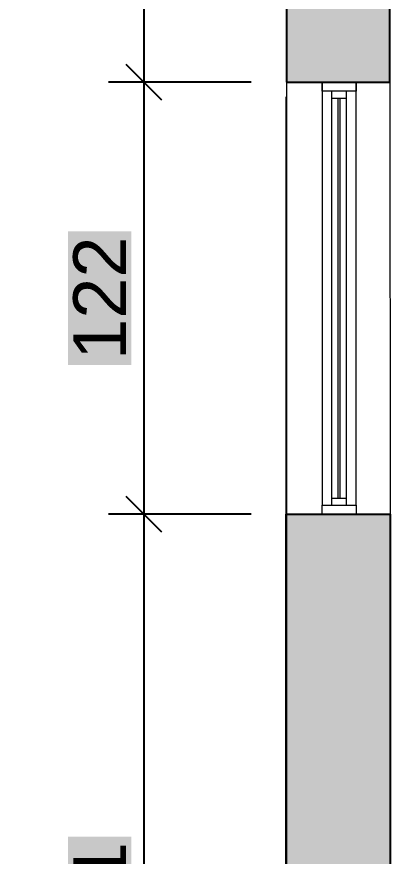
# Model space of a CAD drawing. Header units: millimetres. Extents: x 930 to 6336, y 2219 to 4338.
# Drawn here: x 4911.9 to 5017.8, y 3437.7 to 3675.7 of the extents above; entities that cross this region are included whole.
import ezdxf

# ---------------------------------------------------------------- set-up
doc = ezdxf.new("R2010")
doc.units = ezdxf.units.MM
doc.layers.add('muri sezionati', color=1, linetype='Continuous')
doc.layers.add('QUOTE', color=3, linetype='Continuous', lineweight=9)
doc.layers.add('serramenti e scale', color=4, linetype='Continuous', lineweight=18)
doc.styles.get("Standard").update_dxf_attribs({"font": 'arial.ttf'})
doc.dimstyles.new('ook', dxfattribs={"dimtxt": 15, "dimasz": 10, "dimexe": 10, "dimexo": 10, "dimgap": 5, "dimtad": 1, "dimtoh": 1, "dimdec": 0, "dimzin": 0, "dimdsep": 46, "dimtxsty": 'Standard', "dimblk": 'OBLIQUE', "dimcen": 0.09, "dimdle": 10, "dimclrt": 3, "dimadec": 0, "dimazin": 0, "dimtfac": 1, "dimtdec": 0, "dimtofl": 0, "dimtmove": 0, "dimatfit": 3, "dimldrblk": 'OBLIQUE', "dimfxl": 1, "dimtfill": 2, "dimtfillclr": 250, "dimtolj": 1, "dimtzin": 0, "dimarcsym": 0})

# ---------------------------------------------------------------- blocks, each defined once
blk = doc.blocks.new('_Oblique')
at = {"color": 0, "linetype": 'ByBlock', "lineweight": -2}
blk.add_line((-0.5, -0.5), (0.5, 0.5), dxfattribs=at)
blk = doc.blocks.new('*D52')
at = {"layer": 'Defpoints', "color": 0, "transparency": 16777216}
for p in [(4943.08, 3746.47), (4947.93, 3657.11), (4988.31, 3657.11)]:
    blk.add_point(p, dxfattribs=at)
at = {"layer": 'QUOTE', "color": 0, "lineweight": -2, "transparency": 16777216}
for p, q in [((4947.93, 3756.47), (4947.93, 3647.11)), ((4953.08, 3746.47), (4957.93, 3746.47)), ((4978.31, 3657.11), (4937.93, 3657.11))]:
    blk.add_line(p, q, dxfattribs=at)
at = {"layer": 'QUOTE', "color": 0, "lineweight": -2, "transparency": 16777216, "xscale": 10, "yscale": 10, "zscale": 10}
for p, rotation in [((4947.93, 3746.47), 90), ((4947.93, 3657.11), 270)]:
    blk.add_blockref('_Oblique', p, dxfattribs=dict(at, rotation=rotation))
at = {"layer": 'QUOTE', "color": 3, "transparency": 16777216, "insert": (4935.27, 3701.79), "char_height": 15, "attachment_point": 5, "rotation": 90, "bg_fill": 1, "box_fill_scale": 1.1, "bg_fill_color": 250, "bg_fill_transparency": 0}
blk.add_mtext('\\A1;89', dxfattribs=at)
blk = doc.blocks.new('*D53')
at = {"layer": 'Defpoints', "color": 0, "transparency": 16777216}
for p in [(4988.31, 3657.11), (4947.93, 3534.68), (4988.31, 3534.68)]:
    blk.add_point(p, dxfattribs=at)
at = {"layer": 'QUOTE', "color": 0, "lineweight": -2, "transparency": 16777216}
for p, q in [((4947.93, 3667.11), (4947.93, 3524.68)), ((4978.31, 3657.11), (4937.93, 3657.11)), ((4978.31, 3534.68), (4937.93, 3534.68))]:
    blk.add_line(p, q, dxfattribs=at)
at = {"layer": 'QUOTE', "color": 0, "lineweight": -2, "transparency": 16777216, "xscale": 10, "yscale": 10, "zscale": 10}
for p, rotation in [((4947.93, 3657.11), 90), ((4947.93, 3534.68), 270)]:
    blk.add_blockref('_Oblique', p, dxfattribs=dict(at, rotation=rotation))
at = {"layer": 'QUOTE', "color": 3, "transparency": 16777216, "insert": (4935.4, 3595.89), "char_height": 15, "attachment_point": 5, "rotation": 90, "bg_fill": 1, "box_fill_scale": 1.1, "bg_fill_color": 250, "bg_fill_transparency": 0}
blk.add_mtext('\\A1;122', dxfattribs=at)
blk = doc.blocks.new('*D54')
at = {"layer": 'Defpoints', "color": 0, "transparency": 16777216}
for p in [(4988.31, 3534.68), (4947.93, 3313.85), (4988.31, 3313.85)]:
    blk.add_point(p, dxfattribs=at)
at = {"layer": 'QUOTE', "color": 0, "lineweight": -2, "transparency": 16777216}
for p, q in [((4947.93, 3544.68), (4947.93, 3303.85)), ((4978.31, 3534.68), (4937.93, 3534.68)), ((4978.31, 3313.85), (4937.93, 3313.85))]:
    blk.add_line(p, q, dxfattribs=at)
at = {"layer": 'QUOTE', "color": 0, "lineweight": -2, "transparency": 16777216, "xscale": 10, "yscale": 10, "zscale": 10}
for p, rotation in [((4947.93, 3534.68), 90), ((4947.93, 3313.85), 270)]:
    blk.add_blockref('_Oblique', p, dxfattribs=dict(at, rotation=rotation))
at = {"layer": 'QUOTE', "color": 3, "transparency": 16777216, "insert": (4935.4, 3424.26), "char_height": 15, "attachment_point": 5, "rotation": 90, "bg_fill": 1, "box_fill_scale": 1.1, "bg_fill_color": 250, "bg_fill_transparency": 0}
blk.add_mtext('\\A1;221', dxfattribs=at)
blk = doc.blocks.new('*D67')
at = {"layer": 'Defpoints', "color": 0, "transparency": 16777216}
for p in [(4988.31, 3662.99), (4887.79, 3342.16), (4988.31, 3342.16)]:
    blk.add_point(p, dxfattribs=at)
at = {"layer": 'QUOTE', "color": 0, "lineweight": -2, "transparency": 16777216}
for p, q in [((4988.31, 3652.99), (4988.31, 3332.16)), ((4877.79, 3342.16), (4998.31, 3342.16))]:
    blk.add_line(p, q, dxfattribs=at)
at = {"layer": 'QUOTE', "color": 0, "lineweight": -2, "transparency": 16777216, "xscale": 10, "yscale": 10, "zscale": 10, "rotation": 180}
blk.add_blockref('_Oblique', (4887.79, 3342.16), dxfattribs=at)
at = {"layer": 'QUOTE', "color": 0, "lineweight": -2, "transparency": 16777216, "xscale": 10, "yscale": 10, "zscale": 10}
blk.add_blockref('_Oblique', (4988.31, 3342.16), dxfattribs=at)
at = {"layer": 'QUOTE', "color": 3, "transparency": 16777216, "insert": (4938.05, 3354.82), "char_height": 15, "attachment_point": 5, "bg_fill": 1, "box_fill_scale": 1.1, "bg_fill_color": 250, "bg_fill_transparency": 0}
blk.add_mtext('\\A1;100', dxfattribs=at)

msp = doc.modelspace()

# ---------------------------------------------------------------- hatches: boundary and pattern name
at = {"layer": 'muri sezionati'}
h = msp.add_hatch(color=256, dxfattribs=at)
h.dxf.hatch_style = 1
h.paths.add_polyline_path([(5362.89, 3806.47), (5362.89, 3806.47), (4173.65, 3806.47), (4147.02, 3746.63), (4553.25, 3746.63), (4553.25, 3771.47), (4673.25, 3771.47), (4673.28, 3746.63), (4702.31, 3746.63), (4702.33, 3771.47), (4822.33, 3771.47), (4822.33, 3746.63), (5362.89, 3746.63)])
h.paths.add_polyline_path([(4387.79, 3746.63), (4357.79, 3746.63), (4357.79, 3657.1), (4387.79, 3657.1)])
h.paths.add_polyline_path([(5017.66, 3746.63), (4988.31, 3746.63), (4988.38, 3657.1), (4998.51, 3657.1), (4998.51, 3657.1), (5008.11, 3657.1), (5017.7, 3657.11)])
h = msp.add_hatch(color=256, dxfattribs=at)
h.dxf.hatch_style = 1
h.paths.add_polyline_path([(4387.79, 3321.96), (4357.87, 3321.96), (4357.79, 3132.3), (4387.79, 3132.3)])
h.paths.add_polyline_path([(5017.76, 3534.68), (4988.31, 3534.68), (4988.31, 3313.85), (5017.86, 3313.85)])
h.paths.add_polyline_path([(5018.31, 3152.26), (4987.79, 3152.26), (4987.59, 2456.76), (5018.31, 2456.76)])
h.paths.add_polyline_path([(4808.31, 3139.84), (4888.31, 3139.84), (4888.31, 3142.23), (4487.79, 3142.23), (4487.79, 3139.84), (4567.79, 3139.84), (4567.79, 3134.36), (4487.79, 3134.36), (4487.79, 3132.23), (4763.31, 3132.23), (4763.31, 2791.69), (4768.31, 2791.69), (4768.31, 3132.23), (4888.31, 3132.23), (4888.31, 3134.36), (4808.31, 3134.36)])

# ---------------------------------------------------------------- linework, layer by layer
for p, q in [((4988.31, 3746.63), (4988.38, 3657.1)), ((5017.7, 3657.11), (5017.66, 3746.63)), ((4988.38, 3657.1), (5017.7, 3657.11))]:
    msp.add_line(p, q, dxfattribs=at)
msp.add_lwpolyline([(4988.31, 3534.68), (5017.76, 3534.68), (5017.86, 3313.85), (4988.31, 3313.85), (4988.31, 3534.68)], dxfattribs=at)
at = {"layer": 'serramenti e scale'}
for p, q in [((4988.38, 3657.1), (4988.31, 3534.68)), ((4998.51, 3657.1), (4998.51, 3537.18)), ((5017.7, 3657.11), (5017.76, 3534.68)), ((5003.26, 3654.6), (5001.26, 3654.6))]:
    msp.add_line(p, q, dxfattribs=at)
at = {"layer": 'serramenti e scale', "lineweight": 0}
for p, q in [((5008.11, 3537.18), (5008.11, 3657.1)), ((5001.25, 3537.18), (5001.24, 3654.6)), ((5005.25, 3654.6), (5005.26, 3611.87)), ((5001.26, 3652.6), (5005.26, 3652.6)), ((5001.26, 3652.6), (5005.26, 3652.6)), ((5003.01, 3539.18), (5003.01, 3652.6)), ((5003.51, 3652.6), (5003.51, 3539.18)), ((5005.26, 3613.87), (5005.26, 3537.18)), ((5001.26, 3539.18), (5005.26, 3539.18))]:
    msp.add_line(p, q, dxfattribs=at)
for points in [[(4998.51, 3654.6), (4998.51, 3657.1), (5008.11, 3657.1), (5008.11, 3654.6)], [(4998.5, 3534.68), (4998.5, 3537.18), (5008.11, 3537.18), (5008.11, 3534.68)]]:
    msp.add_lwpolyline(points, close=True, dxfattribs=at)
at = {"layer": 'serramenti e scale'}
for points in [[(4998.51, 3657.1), (5008.11, 3657.1), (5008.11, 3654.6), (4998.51, 3654.6)], [(4998.5, 3537.18), (5008.11, 3537.18), (5008.11, 3534.68), (4998.5, 3534.68)]]:
    msp.add_lwpolyline(points, close=True, dxfattribs=at)

# ---------------------------------------------------------------- dimensions: what is measured, and where the dimension line sits
at = {"layer": 'QUOTE'}
for base, p1, p2, picture, middle in [((4947.93, 3657.11), (4943.08, 3746.47), (4988.31, 3657.11), '*D52', (4935.27, 3701.79)), ((4947.93, 3534.68), (4988.31, 3657.11), (4988.31, 3534.68), '*D53', (4935.4, 3595.89)), ((4947.93, 3313.85), (4988.31, 3534.68), (4988.31, 3313.85), '*D54', (4935.4, 3424.26))]:
    dim = msp.add_linear_dim(base=base, p1=p1, p2=p2, angle=90, dimstyle='ook', dxfattribs=at)
    dim.commit()
    dim.dimension.update_dxf_attribs({"geometry": picture, "text_midpoint": middle})
dim = msp.add_linear_dim(base=(4988.31, 3342.16), p1=(4887.79, 3342.16), p2=(4988.31, 3662.99), text='100', dimstyle='ook', dxfattribs=at)
dim.commit()
dim.dimension.update_dxf_attribs({"geometry": '*D67', "text_midpoint": (4938.05, 3354.82)})

doc.saveas('drawing.dxf')
